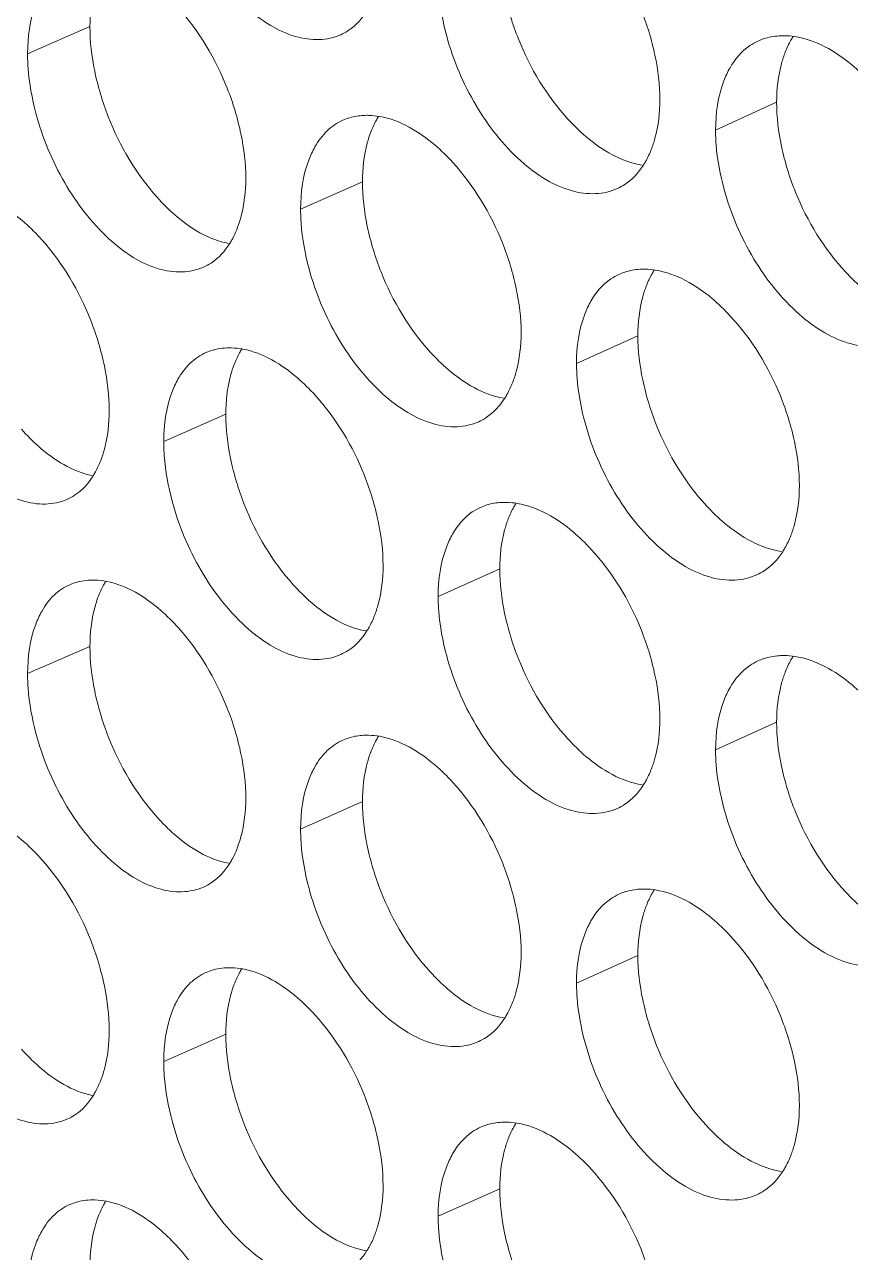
# Model space of a CAD drawing. Header units: millimetres. Extents: x 1177 to 4147, y 93 to 2194.
# Drawn here: x 2555.9 to 2566.4, y 757.48 to 773.08 of the extents above; entities that cross this region are included whole.
import ezdxf

# ---------------------------------------------------------------- set-up
doc = ezdxf.new("R2010")
doc.units = ezdxf.units.MM
doc.header["$LTSCALE"] = 0.1
doc.layers.get('0').update_dxf_attribs({"lineweight": 13})
doc.layers.add('标注', color=251, linetype='Continuous', lineweight=9)

# ---------------------------------------------------------------- blocks, each defined once
blk = doc.blocks.new('02')
at = {"layer": '标注'}
for p, q in [((4421.609, 695.627), (4420.477, 695.135)), ((4434.072, 694.255), (4432.963, 693.75)), ((4426.555, 692.811), (4425.432, 692.313)), ((4431.553, 690.018), (4430.44, 689.515)), ((4424.075, 688.591), (4422.948, 688.096)), ((4429.047, 685.786), (4427.929, 685.286)), ((4421.609, 684.377), (4420.477, 683.885)), ((4421.609, 684.377), (4420.477, 683.885)), ((4434.072, 683.005), (4432.963, 682.5)), ((4426.555, 681.561), (4425.432, 681.063)), ((4426.555, 681.561), (4425.432, 681.063)), ((4431.553, 678.768), (4430.44, 678.265)), ((4431.553, 678.768), (4430.44, 678.265)), ((4424.075, 677.341), (4422.948, 676.846)), ((4429.047, 674.536), (4427.929, 674.036))]:
    blk.add_line(p, q, dxfattribs=at)
for centre, radius, start, end in [((4434.159, 694.433), 1.026, 108.4653, 114.5554), ((4426.606, 693.013), 1.001, 106.2734, 113.935), ((4431.628, 690.204), 1.017, 107.7472, 114.3481), ((4424.114, 688.802), 0.993, 105.5171, 113.729), ((4429.11, 685.981), 1.009, 107.0166, 114.1413), ((4421.636, 684.596), 0.984, 104.7476, 113.5233), ((4421.636, 684.596), 0.984, 104.7476, 113.5233), ((4434.159, 683.183), 1.026, 108.4653, 114.5554), ((4426.606, 681.763), 1.001, 106.2734, 113.935), ((4426.606, 681.763), 1.001, 106.2734, 113.935), ((4431.628, 678.954), 1.017, 107.7472, 114.3481), ((4431.628, 678.954), 1.017, 107.7472, 114.3481), ((4424.114, 677.552), 0.993, 105.5171, 113.729), ((4429.11, 674.731), 1.009, 107.0166, 114.1413), ((4421.636, 673.346), 0.984, 104.7476, 113.5233)]:
    blk.add_arc(centre, radius, start, end, dxfattribs=at)
for points, knots in [([(4423.101, 698.265), (4423.219, 697.825), (4423.562, 696.998), (4424.227, 696.134), (4424.849, 695.648), (4425.308, 695.435), (4425.756, 695.367), (4426.038, 695.426), (4426.16, 695.481)], [0, 0, 0, 0, 0.299735, 0.582272, 0.706518, 0.81572, 0.911912, 1, 1, 1, 1]), ([(4431.952, 694.305), (4431.952, 694.574), (4431.883, 695.133), (4431.551, 696.214), (4431.092, 696.97), (4430.706, 697.39)], [0, 0, 0, 0, 0.238495, 0.494451, 1, 1, 1, 1]), ([(4429.047, 697.036), (4429.047, 696.767), (4429.116, 696.208), (4429.444, 695.127), (4429.9, 694.369), (4430.284, 693.949)], [0, 0, 0, 0, 0.238709, 0.494811, 1, 1, 1, 1]), ([(4421.761, 696.534), (4421.736, 696.468), (4421.642, 696.174), (4421.609, 695.863), (4421.609, 695.627)], [0, 0, 0, 0, 0.230754, 1, 1, 1, 1]), ([(4427.929, 696.536), (4427.929, 696.449), (4427.944, 696.085), (4428.011, 695.724), (4428.084, 695.456)], [0, 0, 0, 0, 0.238197, 1, 1, 1, 1]), ([(4420.734, 696.265), (4420.691, 696.189), (4420.53, 695.834), (4420.477, 695.436), (4420.477, 695.135)], [0, 0, 0, 0, 0.224496, 1, 1, 1, 1]), ([(4424.437, 692.876), (4424.437, 693.145), (4424.369, 693.704), (4424.042, 694.786), (4423.591, 695.545), (4423.21, 695.969)], [0, 0, 0, 0, 0.238705, 0.494901, 1, 1, 1, 1]), ([(4426.16, 695.481), (4426.208, 695.502), (4426.399, 695.605), (4426.55, 695.773), (4426.637, 695.912)], [0, 0, 0, 0, 0.241404, 1, 1, 1, 1]), ([(4421.609, 695.627), (4421.609, 695.357), (4421.676, 694.798), (4422, 693.716), (4422.447, 692.955), (4422.827, 692.531)], [0, 0, 0, 0, 0.238919, 0.49526, 1, 1, 1, 1]), ([(4428.084, 695.456), (4428.203, 695.016), (4428.552, 694.187), (4429.226, 693.326), (4429.855, 692.844), (4430.321, 692.634), (4430.774, 692.57), (4431.058, 692.633), (4431.182, 692.689)], [0, 0, 0, 0, 0.298788, 0.580857, 0.705138, 0.814605, 0.911286, 1, 1, 1, 1]), ([(4433.733, 695.366), (4433.681, 695.342), (4433.475, 695.226), (4433.315, 695.037), (4433.226, 694.882)], [0, 0, 0, 0, 0.240785, 1, 1, 1, 1]), ([(4434.215, 695.462), (4434.182, 695.463), (4434.053, 695.46), (4433.925, 695.436), (4433.835, 695.406)], [0, 0, 0, 0, 0.257054, 1, 1, 1, 1]), ([(4434.372, 695.45), (4434.358, 695.429), (4434.303, 695.337), (4434.257, 695.24), (4434.228, 695.164)], [0, 0, 0, 0, 0.242189, 1, 1, 1, 1]), ([(4435.769, 694.617), (4435.664, 694.729), (4435.277, 695.102), (4434.778, 695.391), (4434.396, 695.447)], [0, 0, 0, 0, 0.284973, 1, 1, 1, 1]), ([(4420.477, 695.135), (4420.477, 695.048), (4420.492, 694.683), (4420.558, 694.322), (4420.629, 694.054)], [0, 0, 0, 0, 0.238111, 1, 1, 1, 1]), ([(4434.228, 695.164), (4434.202, 695.098), (4434.106, 694.804), (4434.072, 694.492), (4434.072, 694.255)], [0, 0, 0, 0, 0.231495, 1, 1, 1, 1]), ([(4433.226, 694.882), (4433.182, 694.806), (4433.018, 694.45), (4432.963, 694.052), (4432.963, 693.75)], [0, 0, 0, 0, 0.225686, 1, 1, 1, 1]), ([(4431.796, 693.397), (4431.822, 693.464), (4431.918, 693.757), (4431.952, 694.068), (4431.952, 694.305)], [0, 0, 0, 0, 0.231431, 1, 1, 1, 1]), ([(4434.072, 694.255), (4434.072, 693.986), (4434.141, 693.427), (4434.473, 692.347), (4434.934, 691.592), (4435.322, 691.174)], [0, 0, 0, 0, 0.23857, 0.494512, 1, 1, 1, 1]), ([(4420.629, 694.054), (4420.746, 693.614), (4421.087, 692.787), (4421.748, 691.922), (4422.365, 691.434), (4422.821, 691.219), (4423.267, 691.149), (4423.547, 691.207), (4423.669, 691.261)], [0, 0, 0, 0, 0.300212, 0.582985, 0.707214, 0.816283, 0.912228, 1, 1, 1, 1]), ([(4426.665, 694.017), (4426.635, 694.018), (4426.521, 694.016), (4426.407, 693.998), (4426.325, 693.974)], [0, 0, 0, 0, 0.256633, 1, 1, 1, 1]), ([(4426.845, 693.996), (4426.832, 693.974), (4426.78, 693.885), (4426.737, 693.791), (4426.708, 693.718)], [0, 0, 0, 0, 0.242119, 1, 1, 1, 1]), ([(4428.194, 693.161), (4428.093, 693.272), (4427.72, 693.64), (4427.239, 693.931), (4426.868, 693.997)], [0, 0, 0, 0, 0.285096, 1, 1, 1, 1]), ([(4426.2, 693.928), (4426.095, 693.882), (4425.895, 693.745), (4425.752, 693.551), (4425.692, 693.444)], [0, 0, 0, 0, 0.481736, 1, 1, 1, 1]), ([(4430.284, 693.949), (4430.387, 693.837), (4430.765, 693.466), (4431.254, 693.175), (4431.631, 693.115)], [0, 0, 0, 0, 0.285206, 1, 1, 1, 1]), ([(4426.708, 693.718), (4426.683, 693.652), (4426.588, 693.359), (4426.555, 693.047), (4426.555, 692.811)], [0, 0, 0, 0, 0.23105, 1, 1, 1, 1]), ([(4432.963, 693.75), (4432.963, 693.663), (4432.978, 693.299), (4433.046, 692.938), (4433.119, 692.671)], [0, 0, 0, 0, 0.238256, 1, 1, 1, 1]), ([(4425.692, 693.444), (4425.648, 693.368), (4425.485, 693.013), (4425.432, 692.615), (4425.432, 692.313)], [0, 0, 0, 0, 0.224968, 1, 1, 1, 1]), ([(4431.654, 693.114), (4431.667, 693.135), (4431.722, 693.226), (4431.767, 693.323), (4431.796, 693.397)], [0, 0, 0, 0, 0.242178, 1, 1, 1, 1]), ([(4429.434, 690.073), (4429.434, 690.342), (4429.365, 690.901), (4429.035, 691.982), (4428.579, 692.739), (4428.194, 693.161)], [0, 0, 0, 0, 0.238564, 0.494601, 1, 1, 1, 1]), ([(4431.182, 692.689), (4431.229, 692.71), (4431.417, 692.813), (4431.567, 692.977), (4431.654, 693.114)], [0, 0, 0, 0, 0.241969, 1, 1, 1, 1]), ([(4424.284, 691.969), (4424.309, 692.035), (4424.404, 692.328), (4424.437, 692.639), (4424.437, 692.876)], [0, 0, 0, 0, 0.230986, 1, 1, 1, 1]), ([(4426.555, 692.811), (4426.555, 692.541), (4426.623, 691.982), (4426.95, 690.9), (4427.402, 690.142), (4427.785, 689.72)], [0, 0, 0, 0, 0.238779, 0.49496, 1, 1, 1, 1]), ([(4433.119, 692.671), (4433.24, 692.23), (4433.594, 691.4), (4434.278, 690.541), (4434.915, 690.063), (4435.386, 689.857), (4435.845, 689.797), (4436.132, 689.864), (4436.256, 689.921)], [0, 0, 0, 0, 0.29785, 0.579458, 0.703775, 0.813505, 0.91067, 1, 1, 1, 1]), ([(4420.738, 691.757), (4420.64, 691.867), (4420.28, 692.23), (4419.819, 692.523), (4419.459, 692.597)], [0, 0, 0, 0, 0.285164, 1, 1, 1, 1]), ([(4422.827, 692.531), (4422.926, 692.42), (4423.29, 692.053), (4423.761, 691.761), (4424.126, 691.692)], [0, 0, 0, 0, 0.285312, 1, 1, 1, 1]), ([(4425.432, 692.313), (4425.432, 692.226), (4425.447, 691.862), (4425.514, 691.501), (4425.586, 691.233)], [0, 0, 0, 0, 0.238168, 1, 1, 1, 1]), ([(4424.148, 691.694), (4424.161, 691.715), (4424.213, 691.804), (4424.256, 691.897), (4424.284, 691.969)], [0, 0, 0, 0, 0.242119, 1, 1, 1, 1]), ([(4421.958, 688.661), (4421.958, 688.93), (4421.89, 689.489), (4421.566, 690.572), (4421.118, 691.332), (4420.738, 691.757)], [0, 0, 0, 0, 0.238776, 0.495052, 1, 1, 1, 1]), ([(4423.669, 691.261), (4423.717, 691.282), (4423.909, 691.385), (4424.061, 691.554), (4424.148, 691.694)], [0, 0, 0, 0, 0.241108, 1, 1, 1, 1]), ([(4425.586, 691.233), (4425.704, 690.793), (4426.05, 689.965), (4426.72, 689.102), (4427.345, 688.618), (4427.808, 688.406), (4428.258, 688.34), (4428.542, 688.402), (4428.664, 688.457)], [0, 0, 0, 0, 0.299261, 0.581563, 0.705826, 0.815161, 0.911598, 1, 1, 1, 1]), ([(4431.209, 691.131), (4431.157, 691.107), (4430.95, 690.992), (4430.791, 690.802), (4430.702, 690.647)], [0, 0, 0, 0, 0.240568, 1, 1, 1, 1]), ([(4431.685, 691.225), (4431.653, 691.225), (4431.53, 691.223), (4431.406, 691.201), (4431.318, 691.173)], [0, 0, 0, 0, 0.25692, 1, 1, 1, 1]), ([(4431.85, 691.21), (4431.836, 691.188), (4431.782, 691.097), (4431.737, 691.001), (4431.708, 690.926)], [0, 0, 0, 0, 0.242162, 1, 1, 1, 1]), ([(4433.231, 690.375), (4433.127, 690.487), (4432.745, 690.859), (4432.252, 691.148), (4431.873, 691.208)], [0, 0, 0, 0, 0.28502, 1, 1, 1, 1]), ([(4435.322, 691.174), (4435.427, 691.061), (4435.814, 690.687), (4436.316, 690.398), (4436.699, 690.344)], [0, 0, 0, 0, 0.285106, 1, 1, 1, 1]), ([(4431.708, 690.926), (4431.682, 690.86), (4431.587, 690.566), (4431.553, 690.255), (4431.553, 690.018)], [0, 0, 0, 0, 0.231346, 1, 1, 1, 1]), ([(4430.702, 690.647), (4430.658, 690.571), (4430.494, 690.215), (4430.44, 689.817), (4430.44, 689.515)], [0, 0, 0, 0, 0.225445, 1, 1, 1, 1]), ([(4434.484, 687.294), (4434.484, 687.563), (4434.414, 688.121), (4434.08, 689.202), (4433.619, 689.957), (4433.231, 690.375)], [0, 0, 0, 0, 0.238425, 0.494301, 1, 1, 1, 1]), ([(4429.279, 689.165), (4429.305, 689.232), (4429.4, 689.525), (4429.434, 689.836), (4429.434, 690.073)], [0, 0, 0, 0, 0.231283, 1, 1, 1, 1]), ([(4431.553, 690.018), (4431.553, 689.749), (4431.622, 689.19), (4431.952, 688.109), (4432.41, 687.352), (4432.797, 686.933)], [0, 0, 0, 0, 0.238639, 0.494661, 1, 1, 1, 1]), ([(4418.171, 689.848), (4418.287, 689.408), (4418.626, 688.582), (4419.282, 687.716), (4419.895, 687.226), (4420.348, 687.009), (4420.791, 686.937), (4421.07, 686.993), (4421.191, 687.046)], [0, 0, 0, 0, 0.30069, 0.583702, 0.707914, 0.81685, 0.912547, 1, 1, 1, 1]), ([(4424.363, 689.772), (4424.35, 689.751), (4424.298, 689.663), (4424.256, 689.57), (4424.228, 689.498)], [0, 0, 0, 0, 0.242103, 1, 1, 1, 1]), ([(4425.696, 688.937), (4425.596, 689.047), (4425.227, 689.414), (4424.752, 689.706), (4424.385, 689.774)], [0, 0, 0, 0, 0.285125, 1, 1, 1, 1]), ([(4423.715, 689.711), (4423.61, 689.665), (4423.41, 689.528), (4423.267, 689.334), (4423.206, 689.227)], [0, 0, 0, 0, 0.481324, 1, 1, 1, 1]), ([(4427.785, 689.72), (4427.887, 689.609), (4428.26, 689.239), (4428.743, 688.948), (4429.116, 688.885)], [0, 0, 0, 0, 0.285248, 1, 1, 1, 1]), ([(4424.228, 689.498), (4424.203, 689.432), (4424.108, 689.139), (4424.075, 688.828), (4424.075, 688.591)], [0, 0, 0, 0, 0.230902, 1, 1, 1, 1]), ([(4430.44, 689.515), (4430.44, 689.428), (4430.455, 689.064), (4430.522, 688.703), (4430.595, 688.436)], [0, 0, 0, 0, 0.238227, 1, 1, 1, 1]), ([(4423.206, 689.227), (4423.163, 689.151), (4423.001, 688.795), (4422.948, 688.398), (4422.948, 688.096)], [0, 0, 0, 0, 0.224731, 1, 1, 1, 1]), ([(4429.139, 688.885), (4429.152, 688.906), (4429.206, 688.996), (4429.25, 689.091), (4429.279, 689.165)], [0, 0, 0, 0, 0.242155, 1, 1, 1, 1]), ([(4426.929, 685.846), (4426.929, 686.116), (4426.86, 686.675), (4426.532, 687.756), (4426.079, 688.514), (4425.696, 688.937)], [0, 0, 0, 0, 0.238635, 0.494751, 1, 1, 1, 1]), ([(4428.664, 688.457), (4428.712, 688.478), (4428.901, 688.581), (4429.052, 688.747), (4429.139, 688.885)], [0, 0, 0, 0, 0.24169, 1, 1, 1, 1]), ([(4421.806, 687.754), (4421.831, 687.821), (4421.925, 688.114), (4421.958, 688.424), (4421.958, 688.661)], [0, 0, 0, 0, 0.230838, 1, 1, 1, 1]), ([(4424.075, 688.591), (4424.075, 688.321), (4424.143, 687.762), (4424.468, 686.68), (4424.918, 685.921), (4425.3, 685.498)], [0, 0, 0, 0, 0.238849, 0.49511, 1, 1, 1, 1]), ([(4430.595, 688.436), (4430.715, 687.995), (4431.066, 687.166), (4431.746, 686.306), (4432.379, 685.825), (4432.847, 685.617), (4433.303, 685.556), (4433.588, 685.62), (4433.712, 685.677)], [0, 0, 0, 0, 0.298318, 0.580156, 0.704454, 0.814053, 0.910977, 1, 1, 1, 1]), ([(4420.367, 688.32), (4420.465, 688.21), (4420.825, 687.844), (4421.289, 687.551), (4421.651, 687.48)], [0, 0, 0, 0, 0.285334, 1, 1, 1, 1]), ([(4422.948, 688.096), (4422.948, 688.009), (4422.963, 687.645), (4423.029, 687.284), (4423.101, 687.015)], [0, 0, 0, 0, 0.23814, 1, 1, 1, 1]), ([(4421.673, 687.483), (4421.686, 687.504), (4421.736, 687.591), (4421.778, 687.683), (4421.806, 687.754)], [0, 0, 0, 0, 0.242107, 1, 1, 1, 1]), ([(4421.191, 687.046), (4421.24, 687.067), (4421.433, 687.171), (4421.586, 687.342), (4421.673, 687.483)], [0, 0, 0, 0, 0.240804, 1, 1, 1, 1]), ([(4434.327, 686.385), (4434.353, 686.452), (4434.449, 686.745), (4434.484, 687.057), (4434.484, 687.294)], [0, 0, 0, 0, 0.23158, 1, 1, 1, 1]), ([(4423.101, 687.015), (4423.219, 686.575), (4423.562, 685.748), (4424.227, 684.884), (4424.849, 684.398), (4425.308, 684.185), (4425.756, 684.117), (4426.038, 684.176), (4426.16, 684.231)], [0, 0, 0, 0, 0.299735, 0.582272, 0.706518, 0.81572, 0.911912, 1, 1, 1, 1]), ([(4428.698, 686.902), (4428.646, 686.878), (4428.438, 686.763), (4428.279, 686.573), (4428.19, 686.418)], [0, 0, 0, 0, 0.240345, 1, 1, 1, 1]), ([(4429.168, 686.993), (4429.138, 686.994), (4429.019, 686.992), (4428.9, 686.972), (4428.815, 686.946)], [0, 0, 0, 0, 0.25678, 1, 1, 1, 1]), ([(4429.341, 686.975), (4429.328, 686.953), (4429.274, 686.863), (4429.23, 686.768), (4429.202, 686.694)], [0, 0, 0, 0, 0.242139, 1, 1, 1, 1]), ([(4430.706, 686.14), (4430.604, 686.252), (4430.226, 686.621), (4429.739, 686.912), (4429.364, 686.974)], [0, 0, 0, 0, 0.285061, 1, 1, 1, 1]), ([(4432.797, 686.933), (4432.9, 686.821), (4433.283, 686.448), (4433.779, 686.158), (4434.158, 686.101)], [0, 0, 0, 0, 0.285159, 1, 1, 1, 1]), ([(4429.202, 686.694), (4429.176, 686.628), (4429.081, 686.335), (4429.047, 686.023), (4429.047, 685.786)], [0, 0, 0, 0, 0.231198, 1, 1, 1, 1]), ([(4428.19, 686.418), (4428.147, 686.341), (4427.983, 685.986), (4427.929, 685.588), (4427.929, 685.286)], [0, 0, 0, 0, 0.225206, 1, 1, 1, 1]), ([(4434.182, 686.098), (4434.196, 686.12), (4434.251, 686.212), (4434.297, 686.31), (4434.327, 686.385)], [0, 0, 0, 0, 0.242205, 1, 1, 1, 1]), ([(4431.952, 683.055), (4431.952, 683.324), (4431.883, 683.883), (4431.551, 684.964), (4431.092, 685.72), (4430.706, 686.14)], [0, 0, 0, 0, 0.238495, 0.494451, 1, 1, 1, 1]), ([(4433.712, 685.677), (4433.759, 685.698), (4433.945, 685.801), (4434.095, 685.963), (4434.182, 686.098)], [0, 0, 0, 0, 0.242239, 1, 1, 1, 1]), ([(4426.775, 684.939), (4426.8, 685.006), (4426.895, 685.299), (4426.929, 685.61), (4426.929, 685.846)], [0, 0, 0, 0, 0.231134, 1, 1, 1, 1]), ([(4429.047, 685.786), (4429.047, 685.517), (4429.116, 684.958), (4429.444, 683.877), (4429.9, 683.119), (4430.284, 682.699)], [0, 0, 0, 0, 0.238709, 0.494811, 1, 1, 1, 1]), ([(4421.893, 685.555), (4421.881, 685.534), (4421.83, 685.447), (4421.788, 685.355), (4421.761, 685.284)], [0, 0, 0, 0, 0.242091, 1, 1, 1, 1]), ([(4421.893, 685.555), (4421.881, 685.534), (4421.83, 685.447), (4421.788, 685.355), (4421.761, 685.284)], [0, 0, 0, 0, 0.242091, 1, 1, 1, 1]), ([(4423.21, 684.719), (4423.111, 684.829), (4422.747, 685.194), (4422.279, 685.487), (4421.915, 685.558)], [0, 0, 0, 0, 0.285148, 1, 1, 1, 1]), ([(4423.21, 684.719), (4423.111, 684.829), (4422.747, 685.194), (4422.279, 685.487), (4421.915, 685.558)], [0, 0, 0, 0, 0.285148, 1, 1, 1, 1]), ([(4421.243, 685.499), (4421.138, 685.453), (4420.937, 685.317), (4420.795, 685.122), (4420.734, 685.015)], [0, 0, 0, 0, 0.480902, 1, 1, 1, 1]), ([(4421.243, 685.499), (4421.138, 685.453), (4420.937, 685.317), (4420.795, 685.122), (4420.734, 685.015)], [0, 0, 0, 0, 0.480902, 1, 1, 1, 1]), ([(4421.761, 685.284), (4421.736, 685.218), (4421.642, 684.924), (4421.609, 684.613), (4421.609, 684.377)], [0, 0, 0, 0, 0.230754, 1, 1, 1, 1]), ([(4421.761, 685.284), (4421.736, 685.218), (4421.642, 684.924), (4421.609, 684.613), (4421.609, 684.377)], [0, 0, 0, 0, 0.230754, 1, 1, 1, 1]), ([(4425.3, 685.498), (4425.4, 685.387), (4425.769, 685.018), (4426.246, 684.726), (4426.614, 684.661)], [0, 0, 0, 0, 0.285283, 1, 1, 1, 1]), ([(4427.929, 685.286), (4427.929, 685.199), (4427.944, 684.835), (4428.011, 684.474), (4428.084, 684.206)], [0, 0, 0, 0, 0.238197, 1, 1, 1, 1]), ([(4420.734, 685.015), (4420.691, 684.939), (4420.53, 684.584), (4420.477, 684.186), (4420.477, 683.885)], [0, 0, 0, 0, 0.224496, 1, 1, 1, 1]), ([(4420.734, 685.015), (4420.691, 684.939), (4420.53, 684.584), (4420.477, 684.186), (4420.477, 683.885)], [0, 0, 0, 0, 0.224496, 1, 1, 1, 1]), ([(4426.637, 684.662), (4426.65, 684.683), (4426.703, 684.772), (4426.746, 684.866), (4426.775, 684.939)], [0, 0, 0, 0, 0.242135, 1, 1, 1, 1]), ([(4424.437, 681.626), (4424.437, 681.895), (4424.369, 682.454), (4424.042, 683.536), (4423.591, 684.295), (4423.21, 684.719)], [0, 0, 0, 0, 0.238705, 0.494901, 1, 1, 1, 1]), ([(4424.437, 681.626), (4424.437, 681.895), (4424.369, 682.454), (4424.042, 683.536), (4423.591, 684.295), (4423.21, 684.719)], [0, 0, 0, 0, 0.238705, 0.494901, 1, 1, 1, 1]), ([(4426.16, 684.231), (4426.208, 684.252), (4426.399, 684.355), (4426.55, 684.523), (4426.637, 684.662)], [0, 0, 0, 0, 0.241404, 1, 1, 1, 1]), ([(4421.609, 684.377), (4421.609, 684.107), (4421.676, 683.548), (4422, 682.466), (4422.447, 681.705), (4422.827, 681.281)], [0, 0, 0, 0, 0.238919, 0.49526, 1, 1, 1, 1]), ([(4421.609, 684.377), (4421.609, 684.107), (4421.676, 683.548), (4422, 682.466), (4422.447, 681.705), (4422.827, 681.281)], [0, 0, 0, 0, 0.238919, 0.49526, 1, 1, 1, 1]), ([(4428.084, 684.206), (4428.203, 683.766), (4428.552, 682.937), (4429.226, 682.076), (4429.855, 681.594), (4430.321, 681.384), (4430.774, 681.32), (4431.058, 681.383), (4431.182, 681.439)], [0, 0, 0, 0, 0.298788, 0.580857, 0.705138, 0.814605, 0.911286, 1, 1, 1, 1]), ([(4434.215, 684.212), (4434.182, 684.213), (4434.053, 684.21), (4433.925, 684.186), (4433.835, 684.156)], [0, 0, 0, 0, 0.257054, 1, 1, 1, 1]), ([(4434.372, 684.2), (4434.358, 684.179), (4434.303, 684.087), (4434.257, 683.99), (4434.228, 683.914)], [0, 0, 0, 0, 0.242189, 1, 1, 1, 1]), ([(4435.769, 683.367), (4435.664, 683.479), (4435.277, 683.852), (4434.778, 684.141), (4434.396, 684.197)], [0, 0, 0, 0, 0.284973, 1, 1, 1, 1]), ([(4433.733, 684.116), (4433.681, 684.092), (4433.475, 683.976), (4433.315, 683.787), (4433.226, 683.632)], [0, 0, 0, 0, 0.240785, 1, 1, 1, 1]), ([(4420.477, 683.885), (4420.477, 683.798), (4420.492, 683.433), (4420.558, 683.072), (4420.629, 682.804)], [0, 0, 0, 0, 0.238111, 1, 1, 1, 1]), ([(4420.477, 683.885), (4420.477, 683.798), (4420.492, 683.433), (4420.558, 683.072), (4420.629, 682.804)], [0, 0, 0, 0, 0.238111, 1, 1, 1, 1]), ([(4434.228, 683.914), (4434.202, 683.848), (4434.106, 683.554), (4434.072, 683.242), (4434.072, 683.005)], [0, 0, 0, 0, 0.231495, 1, 1, 1, 1]), ([(4433.226, 683.632), (4433.182, 683.556), (4433.018, 683.2), (4432.963, 682.802), (4432.963, 682.5)], [0, 0, 0, 0, 0.225686, 1, 1, 1, 1]), ([(4431.796, 682.147), (4431.822, 682.214), (4431.918, 682.507), (4431.952, 682.818), (4431.952, 683.055)], [0, 0, 0, 0, 0.231431, 1, 1, 1, 1]), ([(4434.072, 683.005), (4434.072, 682.736), (4434.141, 682.177), (4434.473, 681.097), (4434.934, 680.342), (4435.322, 679.924)], [0, 0, 0, 0, 0.23857, 0.494512, 1, 1, 1, 1]), ([(4420.629, 682.804), (4420.746, 682.364), (4421.087, 681.537), (4421.748, 680.672), (4422.365, 680.184), (4422.821, 679.969), (4423.267, 679.899), (4423.547, 679.957), (4423.669, 680.011)], [0, 0, 0, 0, 0.300212, 0.582985, 0.707214, 0.816283, 0.912228, 1, 1, 1, 1]), ([(4420.629, 682.804), (4420.746, 682.364), (4421.087, 681.537), (4421.748, 680.672), (4422.365, 680.184), (4422.821, 679.969), (4423.267, 679.899), (4423.547, 679.957), (4423.669, 680.011)], [0, 0, 0, 0, 0.300212, 0.582985, 0.707214, 0.816283, 0.912228, 1, 1, 1, 1]), ([(4426.2, 682.678), (4426.095, 682.632), (4425.895, 682.495), (4425.752, 682.301), (4425.692, 682.194)], [0, 0, 0, 0, 0.481736, 1, 1, 1, 1]), ([(4426.2, 682.678), (4426.095, 682.632), (4425.895, 682.495), (4425.752, 682.301), (4425.692, 682.194)], [0, 0, 0, 0, 0.481736, 1, 1, 1, 1]), ([(4426.665, 682.767), (4426.635, 682.768), (4426.521, 682.766), (4426.407, 682.748), (4426.325, 682.724)], [0, 0, 0, 0, 0.256633, 1, 1, 1, 1]), ([(4426.665, 682.767), (4426.635, 682.768), (4426.521, 682.766), (4426.407, 682.748), (4426.325, 682.724)], [0, 0, 0, 0, 0.256633, 1, 1, 1, 1]), ([(4426.845, 682.746), (4426.832, 682.724), (4426.78, 682.635), (4426.737, 682.541), (4426.708, 682.468)], [0, 0, 0, 0, 0.242119, 1, 1, 1, 1]), ([(4426.845, 682.746), (4426.832, 682.724), (4426.78, 682.635), (4426.737, 682.541), (4426.708, 682.468)], [0, 0, 0, 0, 0.242119, 1, 1, 1, 1]), ([(4428.194, 681.911), (4428.093, 682.022), (4427.72, 682.39), (4427.239, 682.681), (4426.868, 682.747)], [0, 0, 0, 0, 0.285096, 1, 1, 1, 1]), ([(4428.194, 681.911), (4428.093, 682.022), (4427.72, 682.39), (4427.239, 682.681), (4426.868, 682.747)], [0, 0, 0, 0, 0.285096, 1, 1, 1, 1]), ([(4430.284, 682.699), (4430.387, 682.587), (4430.765, 682.216), (4431.254, 681.925), (4431.631, 681.865)], [0, 0, 0, 0, 0.285206, 1, 1, 1, 1]), ([(4426.708, 682.468), (4426.683, 682.402), (4426.588, 682.109), (4426.555, 681.797), (4426.555, 681.561)], [0, 0, 0, 0, 0.23105, 1, 1, 1, 1]), ([(4426.708, 682.468), (4426.683, 682.402), (4426.588, 682.109), (4426.555, 681.797), (4426.555, 681.561)], [0, 0, 0, 0, 0.23105, 1, 1, 1, 1]), ([(4432.963, 682.5), (4432.963, 682.413), (4432.978, 682.049), (4433.046, 681.688), (4433.119, 681.421)], [0, 0, 0, 0, 0.238256, 1, 1, 1, 1]), ([(4425.692, 682.194), (4425.648, 682.118), (4425.485, 681.763), (4425.432, 681.365), (4425.432, 681.063)], [0, 0, 0, 0, 0.224968, 1, 1, 1, 1]), ([(4425.692, 682.194), (4425.648, 682.118), (4425.485, 681.763), (4425.432, 681.365), (4425.432, 681.063)], [0, 0, 0, 0, 0.224968, 1, 1, 1, 1]), ([(4431.654, 681.864), (4431.667, 681.885), (4431.722, 681.976), (4431.767, 682.073), (4431.796, 682.147)], [0, 0, 0, 0, 0.242178, 1, 1, 1, 1]), ([(4429.434, 678.823), (4429.434, 679.092), (4429.365, 679.651), (4429.035, 680.732), (4428.579, 681.489), (4428.194, 681.911)], [0, 0, 0, 0, 0.238564, 0.494601, 1, 1, 1, 1]), ([(4429.434, 678.823), (4429.434, 679.092), (4429.365, 679.651), (4429.035, 680.732), (4428.579, 681.489), (4428.194, 681.911)], [0, 0, 0, 0, 0.238564, 0.494601, 1, 1, 1, 1]), ([(4431.182, 681.439), (4431.229, 681.46), (4431.417, 681.563), (4431.567, 681.727), (4431.654, 681.864)], [0, 0, 0, 0, 0.241969, 1, 1, 1, 1]), ([(4424.284, 680.719), (4424.309, 680.785), (4424.404, 681.078), (4424.437, 681.389), (4424.437, 681.626)], [0, 0, 0, 0, 0.230986, 1, 1, 1, 1]), ([(4424.284, 680.719), (4424.309, 680.785), (4424.404, 681.078), (4424.437, 681.389), (4424.437, 681.626)], [0, 0, 0, 0, 0.230986, 1, 1, 1, 1]), ([(4426.555, 681.561), (4426.555, 681.291), (4426.623, 680.732), (4426.95, 679.65), (4427.402, 678.892), (4427.785, 678.47)], [0, 0, 0, 0, 0.238779, 0.49496, 1, 1, 1, 1]), ([(4426.555, 681.561), (4426.555, 681.291), (4426.623, 680.732), (4426.95, 679.65), (4427.402, 678.892), (4427.785, 678.47)], [0, 0, 0, 0, 0.238779, 0.49496, 1, 1, 1, 1]), ([(4420.738, 680.507), (4420.64, 680.617), (4420.28, 680.98), (4419.819, 681.273), (4419.459, 681.347)], [0, 0, 0, 0, 0.285164, 1, 1, 1, 1]), ([(4422.827, 681.281), (4422.926, 681.17), (4423.29, 680.803), (4423.761, 680.511), (4424.126, 680.442)], [0, 0, 0, 0, 0.285312, 1, 1, 1, 1]), ([(4422.827, 681.281), (4422.926, 681.17), (4423.29, 680.803), (4423.761, 680.511), (4424.126, 680.442)], [0, 0, 0, 0, 0.285312, 1, 1, 1, 1]), ([(4433.119, 681.421), (4433.24, 680.98), (4433.594, 680.15), (4434.278, 679.291), (4434.915, 678.813), (4435.386, 678.607), (4435.845, 678.547), (4436.132, 678.614), (4436.256, 678.671)], [0, 0, 0, 0, 0.29785, 0.579458, 0.703775, 0.813505, 0.91067, 1, 1, 1, 1]), ([(4425.432, 681.063), (4425.432, 680.976), (4425.447, 680.612), (4425.514, 680.251), (4425.586, 679.983)], [0, 0, 0, 0, 0.238168, 1, 1, 1, 1]), ([(4425.432, 681.063), (4425.432, 680.976), (4425.447, 680.612), (4425.514, 680.251), (4425.586, 679.983)], [0, 0, 0, 0, 0.238168, 1, 1, 1, 1]), ([(4424.148, 680.444), (4424.161, 680.465), (4424.213, 680.554), (4424.256, 680.647), (4424.284, 680.719)], [0, 0, 0, 0, 0.242119, 1, 1, 1, 1]), ([(4424.148, 680.444), (4424.161, 680.465), (4424.213, 680.554), (4424.256, 680.647), (4424.284, 680.719)], [0, 0, 0, 0, 0.242119, 1, 1, 1, 1]), ([(4421.958, 677.411), (4421.958, 677.68), (4421.89, 678.239), (4421.566, 679.322), (4421.118, 680.082), (4420.738, 680.507)], [0, 0, 0, 0, 0.238776, 0.495052, 1, 1, 1, 1]), ([(4423.669, 680.011), (4423.717, 680.032), (4423.909, 680.135), (4424.061, 680.304), (4424.148, 680.444)], [0, 0, 0, 0, 0.241108, 1, 1, 1, 1]), ([(4423.669, 680.011), (4423.717, 680.032), (4423.909, 680.135), (4424.061, 680.304), (4424.148, 680.444)], [0, 0, 0, 0, 0.241108, 1, 1, 1, 1]), ([(4425.586, 679.983), (4425.704, 679.543), (4426.05, 678.715), (4426.72, 677.852), (4427.345, 677.368), (4427.808, 677.156), (4428.258, 677.09), (4428.542, 677.152), (4428.664, 677.207)], [0, 0, 0, 0, 0.299261, 0.581563, 0.705826, 0.815161, 0.911598, 1, 1, 1, 1]), ([(4425.586, 679.983), (4425.704, 679.543), (4426.05, 678.715), (4426.72, 677.852), (4427.345, 677.368), (4427.808, 677.156), (4428.258, 677.09), (4428.542, 677.152), (4428.664, 677.207)], [0, 0, 0, 0, 0.299261, 0.581563, 0.705826, 0.815161, 0.911598, 1, 1, 1, 1]), ([(4431.685, 679.975), (4431.653, 679.975), (4431.53, 679.973), (4431.406, 679.951), (4431.318, 679.923)], [0, 0, 0, 0, 0.25692, 1, 1, 1, 1]), ([(4431.685, 679.975), (4431.653, 679.975), (4431.53, 679.973), (4431.406, 679.951), (4431.318, 679.923)], [0, 0, 0, 0, 0.25692, 1, 1, 1, 1]), ([(4431.85, 679.96), (4431.836, 679.938), (4431.782, 679.847), (4431.737, 679.751), (4431.708, 679.676)], [0, 0, 0, 0, 0.242162, 1, 1, 1, 1]), ([(4431.85, 679.96), (4431.836, 679.938), (4431.782, 679.847), (4431.737, 679.751), (4431.708, 679.676)], [0, 0, 0, 0, 0.242162, 1, 1, 1, 1]), ([(4433.231, 679.125), (4433.127, 679.237), (4432.745, 679.609), (4432.252, 679.898), (4431.873, 679.958)], [0, 0, 0, 0, 0.28502, 1, 1, 1, 1]), ([(4433.231, 679.125), (4433.127, 679.237), (4432.745, 679.609), (4432.252, 679.898), (4431.873, 679.958)], [0, 0, 0, 0, 0.28502, 1, 1, 1, 1]), ([(4431.209, 679.881), (4431.157, 679.857), (4430.95, 679.742), (4430.791, 679.552), (4430.702, 679.397)], [0, 0, 0, 0, 0.240568, 1, 1, 1, 1]), ([(4431.209, 679.881), (4431.157, 679.857), (4430.95, 679.742), (4430.791, 679.552), (4430.702, 679.397)], [0, 0, 0, 0, 0.240568, 1, 1, 1, 1]), ([(4435.322, 679.924), (4435.427, 679.811), (4435.814, 679.437), (4436.316, 679.148), (4436.699, 679.094)], [0, 0, 0, 0, 0.285106, 1, 1, 1, 1]), ([(4431.708, 679.676), (4431.682, 679.61), (4431.587, 679.316), (4431.553, 679.005), (4431.553, 678.768)], [0, 0, 0, 0, 0.231346, 1, 1, 1, 1]), ([(4431.708, 679.676), (4431.682, 679.61), (4431.587, 679.316), (4431.553, 679.005), (4431.553, 678.768)], [0, 0, 0, 0, 0.231346, 1, 1, 1, 1]), ([(4430.702, 679.397), (4430.658, 679.321), (4430.494, 678.965), (4430.44, 678.567), (4430.44, 678.265)], [0, 0, 0, 0, 0.225445, 1, 1, 1, 1]), ([(4430.702, 679.397), (4430.658, 679.321), (4430.494, 678.965), (4430.44, 678.567), (4430.44, 678.265)], [0, 0, 0, 0, 0.225445, 1, 1, 1, 1]), ([(4434.484, 676.044), (4434.484, 676.313), (4434.414, 676.871), (4434.08, 677.952), (4433.619, 678.707), (4433.231, 679.125)], [0, 0, 0, 0, 0.238425, 0.494301, 1, 1, 1, 1]), ([(4434.484, 676.044), (4434.484, 676.313), (4434.414, 676.871), (4434.08, 677.952), (4433.619, 678.707), (4433.231, 679.125)], [0, 0, 0, 0, 0.238425, 0.494301, 1, 1, 1, 1]), ([(4429.279, 677.915), (4429.305, 677.982), (4429.4, 678.275), (4429.434, 678.586), (4429.434, 678.823)], [0, 0, 0, 0, 0.231283, 1, 1, 1, 1]), ([(4429.279, 677.915), (4429.305, 677.982), (4429.4, 678.275), (4429.434, 678.586), (4429.434, 678.823)], [0, 0, 0, 0, 0.231283, 1, 1, 1, 1]), ([(4418.171, 678.598), (4418.287, 678.158), (4418.626, 677.332), (4419.282, 676.466), (4419.895, 675.976), (4420.348, 675.759), (4420.791, 675.687), (4421.07, 675.743), (4421.191, 675.796)], [0, 0, 0, 0, 0.30069, 0.583702, 0.707914, 0.81685, 0.912547, 1, 1, 1, 1]), ([(4431.553, 678.768), (4431.553, 678.499), (4431.622, 677.94), (4431.952, 676.859), (4432.41, 676.102), (4432.797, 675.683)], [0, 0, 0, 0, 0.238639, 0.494661, 1, 1, 1, 1]), ([(4431.553, 678.768), (4431.553, 678.499), (4431.622, 677.94), (4431.952, 676.859), (4432.41, 676.102), (4432.797, 675.683)], [0, 0, 0, 0, 0.238639, 0.494661, 1, 1, 1, 1]), ([(4423.715, 678.461), (4423.61, 678.415), (4423.41, 678.278), (4423.267, 678.084), (4423.206, 677.977)], [0, 0, 0, 0, 0.481324, 1, 1, 1, 1]), ([(4424.363, 678.522), (4424.35, 678.501), (4424.298, 678.413), (4424.256, 678.32), (4424.228, 678.248)], [0, 0, 0, 0, 0.242103, 1, 1, 1, 1]), ([(4425.696, 677.687), (4425.596, 677.797), (4425.227, 678.164), (4424.752, 678.456), (4424.385, 678.524)], [0, 0, 0, 0, 0.285125, 1, 1, 1, 1]), ([(4427.785, 678.47), (4427.887, 678.359), (4428.26, 677.989), (4428.743, 677.698), (4429.116, 677.635)], [0, 0, 0, 0, 0.285248, 1, 1, 1, 1]), ([(4427.785, 678.47), (4427.887, 678.359), (4428.26, 677.989), (4428.743, 677.698), (4429.116, 677.635)], [0, 0, 0, 0, 0.285248, 1, 1, 1, 1]), ([(4424.228, 678.248), (4424.203, 678.182), (4424.108, 677.889), (4424.075, 677.578), (4424.075, 677.341)], [0, 0, 0, 0, 0.230902, 1, 1, 1, 1]), ([(4430.44, 678.265), (4430.44, 678.178), (4430.455, 677.814), (4430.522, 677.453), (4430.595, 677.186)], [0, 0, 0, 0, 0.238227, 1, 1, 1, 1]), ([(4430.44, 678.265), (4430.44, 678.178), (4430.455, 677.814), (4430.522, 677.453), (4430.595, 677.186)], [0, 0, 0, 0, 0.238227, 1, 1, 1, 1]), ([(4423.206, 677.977), (4423.163, 677.901), (4423.001, 677.545), (4422.948, 677.148), (4422.948, 676.846)], [0, 0, 0, 0, 0.224731, 1, 1, 1, 1]), ([(4429.139, 677.635), (4429.152, 677.656), (4429.206, 677.746), (4429.25, 677.841), (4429.279, 677.915)], [0, 0, 0, 0, 0.242155, 1, 1, 1, 1]), ([(4429.139, 677.635), (4429.152, 677.656), (4429.206, 677.746), (4429.25, 677.841), (4429.279, 677.915)], [0, 0, 0, 0, 0.242155, 1, 1, 1, 1]), ([(4426.929, 674.596), (4426.929, 674.866), (4426.86, 675.425), (4426.532, 676.506), (4426.079, 677.264), (4425.696, 677.687)], [0, 0, 0, 0, 0.238635, 0.494751, 1, 1, 1, 1]), ([(4428.664, 677.207), (4428.712, 677.228), (4428.901, 677.331), (4429.052, 677.497), (4429.139, 677.635)], [0, 0, 0, 0, 0.24169, 1, 1, 1, 1]), ([(4428.664, 677.207), (4428.712, 677.228), (4428.901, 677.331), (4429.052, 677.497), (4429.139, 677.635)], [0, 0, 0, 0, 0.24169, 1, 1, 1, 1]), ([(4421.806, 676.504), (4421.831, 676.571), (4421.925, 676.864), (4421.958, 677.174), (4421.958, 677.411)], [0, 0, 0, 0, 0.230838, 1, 1, 1, 1]), ([(4424.075, 677.341), (4424.075, 677.071), (4424.143, 676.512), (4424.468, 675.43), (4424.918, 674.671), (4425.3, 674.248)], [0, 0, 0, 0, 0.238849, 0.49511, 1, 1, 1, 1]), ([(4420.367, 677.07), (4420.465, 676.96), (4420.825, 676.594), (4421.289, 676.301), (4421.651, 676.23)], [0, 0, 0, 0, 0.285334, 1, 1, 1, 1]), ([(4430.595, 677.186), (4430.715, 676.745), (4431.066, 675.916), (4431.746, 675.056), (4432.379, 674.575), (4432.847, 674.367), (4433.303, 674.306), (4433.588, 674.37), (4433.712, 674.427)], [0, 0, 0, 0, 0.298318, 0.580156, 0.704454, 0.814053, 0.910977, 1, 1, 1, 1]), ([(4430.595, 677.186), (4430.715, 676.745), (4431.066, 675.916), (4431.746, 675.056), (4432.379, 674.575), (4432.847, 674.367), (4433.303, 674.306), (4433.588, 674.37), (4433.712, 674.427)], [0, 0, 0, 0, 0.298318, 0.580156, 0.704454, 0.814053, 0.910977, 1, 1, 1, 1]), ([(4422.948, 676.846), (4422.948, 676.759), (4422.963, 676.395), (4423.029, 676.034), (4423.101, 675.765)], [0, 0, 0, 0, 0.23814, 1, 1, 1, 1]), ([(4421.673, 676.233), (4421.686, 676.254), (4421.736, 676.341), (4421.778, 676.433), (4421.806, 676.504)], [0, 0, 0, 0, 0.242107, 1, 1, 1, 1]), ([(4421.191, 675.796), (4421.24, 675.817), (4421.433, 675.921), (4421.586, 676.092), (4421.673, 676.233)], [0, 0, 0, 0, 0.240804, 1, 1, 1, 1]), ([(4434.327, 675.135), (4434.353, 675.202), (4434.449, 675.495), (4434.484, 675.807), (4434.484, 676.044)], [0, 0, 0, 0, 0.23158, 1, 1, 1, 1]), ([(4434.327, 675.135), (4434.353, 675.202), (4434.449, 675.495), (4434.484, 675.807), (4434.484, 676.044)], [0, 0, 0, 0, 0.23158, 1, 1, 1, 1]), ([(4423.101, 675.765), (4423.219, 675.325), (4423.562, 674.498), (4424.227, 673.634), (4424.849, 673.148), (4425.308, 672.935), (4425.756, 672.867), (4426.038, 672.926), (4426.16, 672.981)], [0, 0, 0, 0, 0.299735, 0.582272, 0.706518, 0.81572, 0.911912, 1, 1, 1, 1]), ([(4429.168, 675.743), (4429.138, 675.744), (4429.019, 675.742), (4428.9, 675.722), (4428.815, 675.696)], [0, 0, 0, 0, 0.25678, 1, 1, 1, 1]), ([(4429.341, 675.725), (4429.328, 675.703), (4429.274, 675.613), (4429.23, 675.518), (4429.202, 675.444)], [0, 0, 0, 0, 0.242139, 1, 1, 1, 1]), ([(4430.706, 674.89), (4430.604, 675.002), (4430.226, 675.371), (4429.739, 675.662), (4429.364, 675.724)], [0, 0, 0, 0, 0.285061, 1, 1, 1, 1]), ([(4428.698, 675.652), (4428.646, 675.628), (4428.438, 675.513), (4428.279, 675.323), (4428.19, 675.168)], [0, 0, 0, 0, 0.240345, 1, 1, 1, 1]), ([(4432.797, 675.683), (4432.9, 675.571), (4433.283, 675.198), (4433.779, 674.908), (4434.158, 674.851)], [0, 0, 0, 0, 0.285159, 1, 1, 1, 1]), ([(4432.797, 675.683), (4432.9, 675.571), (4433.283, 675.198), (4433.779, 674.908), (4434.158, 674.851)], [0, 0, 0, 0, 0.285159, 1, 1, 1, 1]), ([(4429.202, 675.444), (4429.176, 675.378), (4429.081, 675.085), (4429.047, 674.773), (4429.047, 674.536)], [0, 0, 0, 0, 0.231198, 1, 1, 1, 1]), ([(4428.19, 675.168), (4428.147, 675.091), (4427.983, 674.736), (4427.929, 674.338), (4427.929, 674.036)], [0, 0, 0, 0, 0.225206, 1, 1, 1, 1]), ([(4434.182, 674.848), (4434.196, 674.87), (4434.251, 674.962), (4434.297, 675.06), (4434.327, 675.135)], [0, 0, 0, 0, 0.242205, 1, 1, 1, 1]), ([(4434.182, 674.848), (4434.196, 674.87), (4434.251, 674.962), (4434.297, 675.06), (4434.327, 675.135)], [0, 0, 0, 0, 0.242205, 1, 1, 1, 1]), ([(4431.952, 671.805), (4431.952, 672.074), (4431.883, 672.633), (4431.551, 673.714), (4431.092, 674.47), (4430.706, 674.89)], [0, 0, 0, 0, 0.238495, 0.494451, 1, 1, 1, 1]), ([(4433.712, 674.427), (4433.759, 674.448), (4433.945, 674.551), (4434.095, 674.713), (4434.182, 674.848)], [0, 0, 0, 0, 0.242239, 1, 1, 1, 1]), ([(4433.712, 674.427), (4433.759, 674.448), (4433.945, 674.551), (4434.095, 674.713), (4434.182, 674.848)], [0, 0, 0, 0, 0.242239, 1, 1, 1, 1]), ([(4426.775, 673.689), (4426.8, 673.756), (4426.895, 674.049), (4426.929, 674.36), (4426.929, 674.596)], [0, 0, 0, 0, 0.231134, 1, 1, 1, 1]), ([(4429.047, 674.536), (4429.047, 674.267), (4429.116, 673.708), (4429.444, 672.627), (4429.9, 671.869), (4430.284, 671.449)], [0, 0, 0, 0, 0.238709, 0.494811, 1, 1, 1, 1]), ([(4421.243, 674.249), (4421.138, 674.203), (4420.937, 674.067), (4420.795, 673.872), (4420.734, 673.765)], [0, 0, 0, 0, 0.480902, 1, 1, 1, 1]), ([(4421.893, 674.305), (4421.881, 674.284), (4421.83, 674.197), (4421.788, 674.105), (4421.761, 674.034)], [0, 0, 0, 0, 0.242091, 1, 1, 1, 1]), ([(4423.21, 673.469), (4423.111, 673.579), (4422.747, 673.944), (4422.279, 674.237), (4421.915, 674.308)], [0, 0, 0, 0, 0.285148, 1, 1, 1, 1]), ([(4425.3, 674.248), (4425.4, 674.137), (4425.769, 673.768), (4426.246, 673.476), (4426.614, 673.411)], [0, 0, 0, 0, 0.285283, 1, 1, 1, 1]), ([(4421.761, 674.034), (4421.736, 673.968), (4421.642, 673.674), (4421.609, 673.363), (4421.609, 673.127)], [0, 0, 0, 0, 0.230754, 1, 1, 1, 1]), ([(4427.929, 674.036), (4427.929, 673.949), (4427.944, 673.585), (4428.011, 673.224), (4428.084, 672.956)], [0, 0, 0, 0, 0.238197, 1, 1, 1, 1]), ([(4420.734, 673.765), (4420.691, 673.689), (4420.53, 673.334), (4420.477, 672.936), (4420.477, 672.635)], [0, 0, 0, 0, 0.224496, 1, 1, 1, 1]), ([(4426.637, 673.412), (4426.65, 673.433), (4426.703, 673.522), (4426.746, 673.616), (4426.775, 673.689)], [0, 0, 0, 0, 0.242135, 1, 1, 1, 1]), ([(4424.437, 670.376), (4424.437, 670.645), (4424.369, 671.204), (4424.042, 672.286), (4423.591, 673.045), (4423.21, 673.469)], [0, 0, 0, 0, 0.238705, 0.494901, 1, 1, 1, 1]), ([(4426.16, 672.981), (4426.208, 673.002), (4426.399, 673.105), (4426.55, 673.273), (4426.637, 673.412)], [0, 0, 0, 0, 0.241404, 1, 1, 1, 1])]:
    blk.add_open_spline(points, degree=3, knots=knots, dxfattribs=at)
for points in [[(4434.396, 695.447), (4434.336, 695.456), (4434.275, 695.462), (4434.215, 695.462)], [(4426.868, 693.997), (4426.801, 694.008), (4426.733, 694.015), (4426.665, 694.017)], [(4431.873, 691.208), (4431.811, 691.218), (4431.748, 691.224), (4431.685, 691.225)], [(4424.174, 689.797), (4424.065, 689.8), (4423.954, 689.788), (4423.849, 689.758)], [(4424.385, 689.774), (4424.315, 689.787), (4424.245, 689.795), (4424.174, 689.797)], [(4429.364, 686.974), (4429.299, 686.985), (4429.234, 686.992), (4429.168, 686.993)], [(4421.697, 685.583), (4421.592, 685.586), (4421.486, 685.575), (4421.385, 685.548)], [(4421.697, 685.583), (4421.592, 685.586), (4421.486, 685.575), (4421.385, 685.548)], [(4421.915, 685.558), (4421.843, 685.572), (4421.77, 685.581), (4421.697, 685.583)], [(4421.915, 685.558), (4421.843, 685.572), (4421.77, 685.581), (4421.697, 685.583)], [(4434.396, 684.197), (4434.336, 684.206), (4434.275, 684.212), (4434.215, 684.212)], [(4426.868, 682.747), (4426.801, 682.758), (4426.733, 682.765), (4426.665, 682.767)], [(4426.868, 682.747), (4426.801, 682.758), (4426.733, 682.765), (4426.665, 682.767)], [(4431.873, 679.958), (4431.811, 679.968), (4431.748, 679.974), (4431.685, 679.975)], [(4431.873, 679.958), (4431.811, 679.968), (4431.748, 679.974), (4431.685, 679.975)], [(4424.174, 678.547), (4424.065, 678.55), (4423.954, 678.538), (4423.849, 678.508)], [(4424.385, 678.524), (4424.315, 678.537), (4424.245, 678.545), (4424.174, 678.547)], [(4429.364, 675.724), (4429.299, 675.735), (4429.234, 675.742), (4429.168, 675.743)], [(4421.697, 674.333), (4421.592, 674.336), (4421.486, 674.325), (4421.385, 674.298)], [(4421.915, 674.308), (4421.843, 674.322), (4421.77, 674.331), (4421.697, 674.333)]]:
    blk.add_open_spline(points, degree=3, dxfattribs=at)

msp = doc.modelspace()

# ---------------------------------------------------------------- block references
at = {"xscale": 0.7, "yscale": 0.7, "zscale": 0.7}
msp.add_blockref('02', (-538.391, 286.112), dxfattribs=at)

doc.saveas('drawing.dxf')
